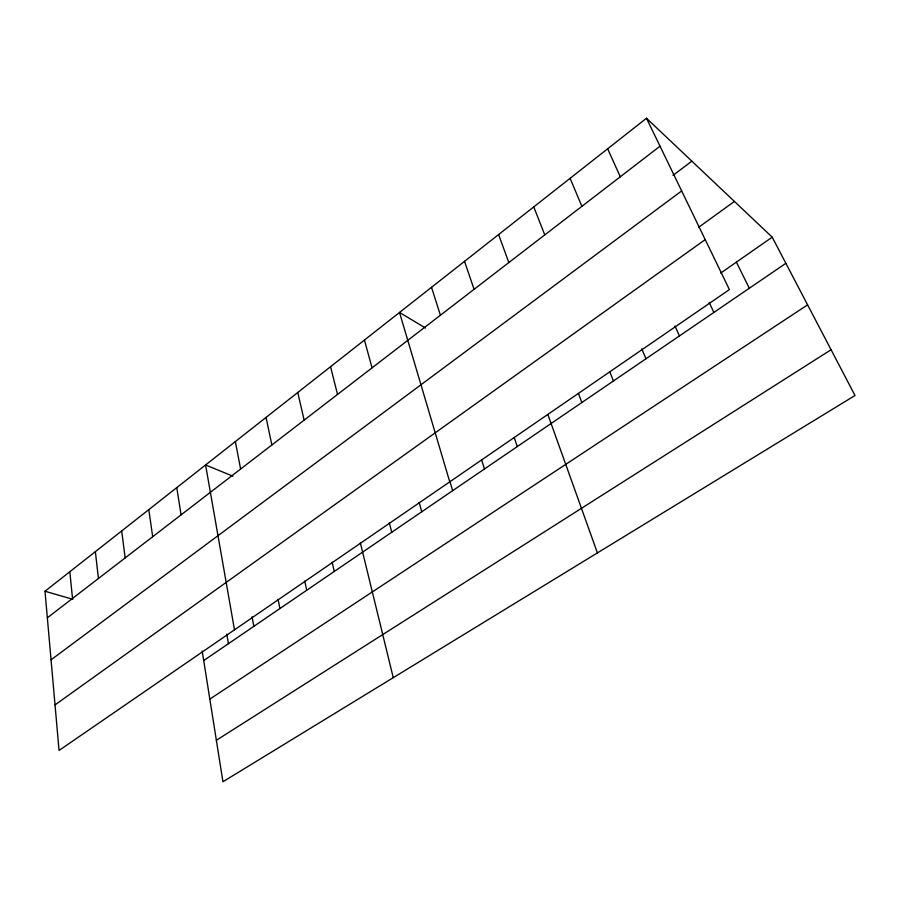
<?xml version="1.0" encoding="UTF-8"?>
<svg xmlns="http://www.w3.org/2000/svg" width="900" height="900" viewBox="0 0 900 900"><rect width="100%" height="100%" fill="white"/><g stroke="black" fill="none" stroke-linecap="round" stroke-linejoin="round"><path stroke-width="1.35" d="M646.492 118.249L729.405 289.586L59.051 750.442L45 591.255L646.492 118.249L772.211 237.184L855 395.494L222.941 781.751L202.196 651.038M47.34 617.816L660.015 146.194M672.952 175.399L691.852 161.167M51.053 659.824L681.66 190.924M698.76 227.216L734.423 201.442M55.035 704.891L705.217 239.602M720.697 273.094L772.211 237.184M203.704 660.555L785.869 263.306M209.824 699.109L807.604 304.853M216.36 740.284L831.071 349.74M45 591.255L72.81 599.31M232.898 476.179L205.583 464.974L234.495 629.831M425.509 328.027L399.521 312.457L449.752 481.849M736.403 262.148L749.329 288.236M709.2 302.512L713.857 312.446M607.646 148.792L620.291 176.782M675.011 326.036L679.421 335.947M570.094 178.324L581.895 206.336M641.79 348.885L645.964 358.774M609.829 371.891L613.451 380.959M533.756 206.899L544.77 234.911M578.419 393.48L581.839 402.536M498.589 234.562L508.849 262.564M547.864 414.484L597.409 552.904M464.524 261.349L474.086 289.327M514.249 437.591L517.275 446.58M431.516 287.303L440.415 315.236M481.646 460.001L484.481 468.968M449.865 481.286L452.655 490.68M419.164 502.402L421.762 511.762M364.444 340.043L372.049 367.864M389.329 522.911L391.759 532.238M330.548 366.694L337.522 394.447M360.349 542.846L393.255 677.666M297.765 392.479L304.144 420.142M332.168 562.219L334.271 571.466M304.762 581.074L306.72 590.265M266.051 417.42L271.868 444.994M278.1 599.4L279.911 608.558M235.339 441.574L240.626 469.035M252.056 616.748L253.834 626.355M226.8 634.117L228.442 643.68M176.76 487.642L181.08 514.868M148.804 509.625L152.685 536.726M121.691 530.944L125.156 557.921M95.366 551.644L98.438 578.486M69.817 571.736L72.517 598.444"/></g></svg>
